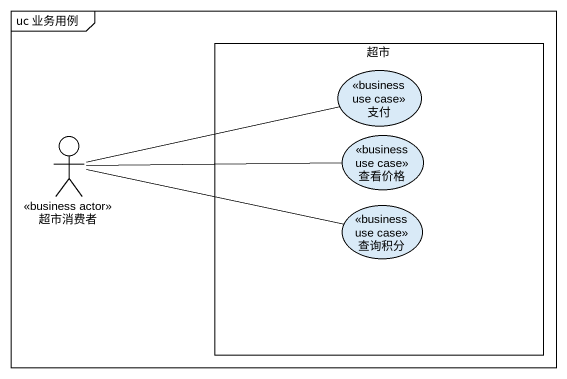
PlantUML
@startuml
mainframe uc 业务用例
rectangle 超市 {
  usecase 支付 <<business use case>>
  usecase 查看价格 <<business use case>>
  usecase 查询积分 <<business use case>>
}
actor 超市消费者 <<business actor>>
超市消费者 -right- 支付
超市消费者 -right- 查看价格
超市消费者 -right- 查询积分
@enduml
